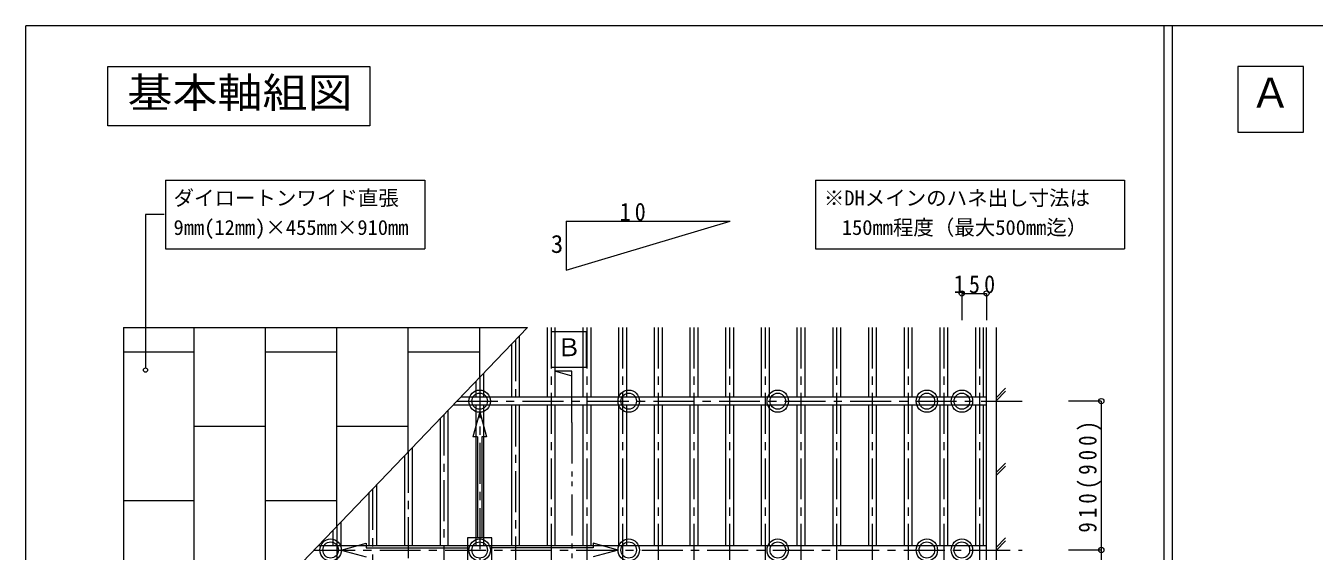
# Model space of a CAD drawing. Units: millimetres on the paper, enlarged 10 times, with parts at other scales. Extents: x -2077 to 2023, y -1433 to 1417.
# Drawn here: x -2077 to -504, y 775 to 1417 of the extents above; entities that cross this region are included whole.
import ezdxf
from ezdxf.enums import TextEntityAlignment as Align

# ---------------------------------------------------------------- set-up
doc = ezdxf.new("R2010")
doc.units = ezdxf.units.MM
doc.header["$LTSCALE"] = 10
doc.linetypes.add('CHAIN1', pattern=[8, 5, -1, 1, -1])
doc.linetypes.add('DOUBLE_CHAIN1', pattern=[8.8, 5, -1, 0.6, -0.6, 0.6, -1])
for name, color, linetype, lineweight in [('0-0_基本', 7, 'Continuous', 9), ('0-1_軸組', 7, 'Continuous', 9), ('0-2_インサート', 7, 'Continuous', 9), ('0-3_文字', 7, 'Continuous', 9), ('0-4_ブレース', 7, 'Continuous', 9), ('0-5_仕上', 7, 'Continuous', 9), ('1-2_文字', 7, 'Continuous', 9), ('F-0_図枠', 7, 'Continuous', 9), ('F-1_レイアウト', 7, 'Continuous', 9)]:
    doc.layers.add(name, color=color, linetype=linetype, lineweight=lineweight)
doc.styles.add('ＭＳ ゴシック', font='')
doc.styles.get('ＭＳ ゴシック').set_extended_font_data('MS Gothic')

msp = doc.modelspace()

# ---------------------------------------------------------------- linework, layer by layer
at = {"layer": '0-0_基本', "color": 4, "linetype": 'CHAIN1'}
for p, q in [((-1436.07, 1048.28), (-1436.07, 118.28)), ((-1392.48, 1048.28), (-1392.48, 118.28)), ((-1348.9, 1048.28), (-1348.9, 118.28)), ((-1305.32, 1048.28), (-1305.32, 118.28)), ((-1261.74, 1048.28), (-1261.74, 118.28)), ((-1218.16, 1048.28), (-1218.16, 118.28)), ((-1174.58, 1048.28), (-1174.58, 118.28)), ((-1131, 1048.28), (-1131, 118.28)), ((-1087.42, 1048.28), (-1087.42, 118.28)), ((-1043.83, 1048.28), (-1043.83, 118.28)), ((-1000.25, 1048.28), (-1000.25, 118.28)), ((-956.67, 1048.28), (-956.67, 118.28)), ((-913.09, 1048.28), (-913.09, 118.28)), ((-1479.65, 1032.78), (-1479.65, 118.28)), ((-1523.23, 987.28), (-1523.23, 118.28)), ((-1551, 958.28), (-860.79, 958.28)), ((-1566.81, 941.78), (-1566.81, 118.28)), ((-1610.39, 896.28), (-1610.39, 118.28)), ((-1653.97, 850.78), (-1653.97, 118.28)), ((-1697.55, 805.28), (-1697.55, 118.28)), ((-1725.33, 776.28), (-860.79, 776.28))]:
    msp.add_line(p, q, dxfattribs=at)
at = {"layer": '0-0_基本'}
for p, q in [((-904.47, 130.28), (-904.47, 1048.28)), ((-892.47, 1048.28), (-892.47, 118.28)), ((-892.47, 962.44), (-881.39, 974.01)), ((-892.47, 958.72), (-881.39, 970.29)), ((-892.47, 870.99), (-881.39, 882.56)), ((-892.47, 867.26), (-881.39, 878.83)), ((-892.47, 779.53), (-881.39, 791.1)), ((-892.47, 775.8), (-881.39, 787.38))]:
    msp.add_line(p, q, dxfattribs=at)
at = {"layer": '0-1_軸組'}
for p, q in [((-1440.85, 1048.28), (-1440.85, 963.28)), ((-1431.28, 1048.28), (-1431.28, 963.28)), ((-1397.27, 1048.28), (-1397.27, 963.28)), ((-1387.69, 1048.28), (-1387.69, 963.28)), ((-1353.69, 1048.28), (-1353.69, 963.28)), ((-1344.11, 1048.28), (-1344.11, 963.28)), ((-1310.11, 1048.28), (-1310.11, 963.28)), ((-1300.53, 1048.28), (-1300.53, 963.28)), ((-1266.53, 1048.28), (-1266.53, 963.28)), ((-1256.95, 1048.28), (-1256.95, 963.28)), ((-1222.95, 1048.28), (-1222.95, 963.28)), ((-1213.37, 1048.28), (-1213.37, 963.28)), ((-1179.37, 1048.28), (-1179.37, 963.28)), ((-1169.79, 1048.28), (-1169.79, 963.28)), ((-1135.79, 1048.28), (-1135.79, 963.28)), ((-1126.21, 1048.28), (-1126.21, 963.28)), ((-1092.2, 1048.28), (-1092.2, 963.28)), ((-1082.63, 1048.28), (-1082.63, 963.28)), ((-1048.62, 1048.28), (-1048.62, 963.28)), ((-1039.04, 1048.28), (-1039.04, 963.28)), ((-1005.04, 1048.28), (-1005.04, 963.28)), ((-995.46, 1048.28), (-995.46, 963.28)), ((-961.46, 1048.28), (-961.46, 963.28)), ((-951.88, 1048.28), (-951.88, 963.28)), ((-917.88, 1048.28), (-917.88, 963.28)), ((-908.3, 1048.28), (-908.3, 963.28)), ((-1484.44, 1027.78), (-1484.44, 963.28)), ((-1474.86, 1037.78), (-1474.86, 963.28)), ((-1518.44, 992.28), (-1518.44, 963.28)), ((-1528.02, 982.28), (-1528.02, 963.28)), ((-904.47, 963.28), (-1546.22, 963.28)), ((-1562.02, 946.78), (-1562.02, 781.28)), ((-904.47, 953.28), (-1555.79, 953.28)), ((-1528.02, 953.28), (-1528.02, 781.28)), ((-1518.44, 953.28), (-1518.44, 781.28)), ((-1484.44, 953.28), (-1484.44, 781.28)), ((-1474.86, 953.28), (-1474.86, 781.28)), ((-1440.85, 953.28), (-1440.85, 781.28)), ((-1431.28, 953.28), (-1431.28, 781.28)), ((-1397.27, 953.28), (-1397.27, 781.28)), ((-1387.69, 953.28), (-1387.69, 781.28)), ((-1353.69, 953.28), (-1353.69, 781.28)), ((-1344.11, 953.28), (-1344.11, 781.28)), ((-1310.11, 953.28), (-1310.11, 781.28)), ((-1300.53, 953.28), (-1300.53, 781.28)), ((-1266.53, 953.28), (-1266.53, 781.28)), ((-1256.95, 953.28), (-1256.95, 781.28)), ((-1222.95, 953.28), (-1222.95, 781.28)), ((-1213.37, 953.28), (-1213.37, 781.28)), ((-1179.37, 953.28), (-1179.37, 781.28)), ((-1169.79, 953.28), (-1169.79, 781.28)), ((-1135.79, 953.28), (-1135.79, 781.28)), ((-1126.21, 953.28), (-1126.21, 781.28)), ((-1092.2, 953.28), (-1092.2, 781.28)), ((-1082.63, 953.28), (-1082.63, 781.28)), ((-1048.62, 953.28), (-1048.62, 781.28)), ((-1039.04, 953.28), (-1039.04, 781.28)), ((-1005.04, 953.28), (-1005.04, 781.28)), ((-995.46, 953.28), (-995.46, 781.28)), ((-961.46, 953.28), (-961.46, 781.28)), ((-951.88, 953.28), (-951.88, 781.28)), ((-917.88, 953.28), (-917.88, 781.28)), ((-908.3, 953.28), (-908.3, 781.28)), ((-1571.6, 936.78), (-1571.6, 781.28)), ((-1605.6, 901.28), (-1605.6, 781.28)), ((-1615.18, 891.28), (-1615.18, 781.28)), ((-1649.18, 855.78), (-1649.18, 781.28)), ((-1658.76, 845.78), (-1658.76, 781.28)), ((-1692.76, 810.28), (-1692.76, 781.28)), ((-1702.34, 800.28), (-1702.34, 781.28)), ((-904.47, 781.28), (-1720.54, 781.28))]:
    msp.add_line(p, q, dxfattribs=at)
at = {"layer": '0-2_インサート'}
for centre, major_axis in [((-1523.23, 958.28), (0, 13.62)), ((-1523.23, 958.28), (0, 9.89)), ((-1341.23, 958.28), (0, 13.62)), ((-1341.23, 958.28), (0, 9.89)), ((-1159.23, 958.28), (0, 13.62)), ((-1159.23, 958.28), (0, 9.89)), ((-977.23, 958.28), (0, 13.62)), ((-977.23, 958.28), (0, 9.89)), ((-934.47, 958.28), (0, 13.62)), ((-934.47, 958.28), (0, 9.89)), ((-1705.23, 776.28), (0, 13.62)), ((-1523.23, 776.28), (0, 13.62)), ((-1341.23, 776.28), (0, 13.62)), ((-1159.23, 776.28), (0, 13.62)), ((-977.23, 776.28), (0, 13.62)), ((-934.47, 776.28), (0, 13.62)), ((-1705.23, 776.28), (0, 9.89)), ((-1523.23, 776.28), (0, 9.89)), ((-1341.23, 776.28), (0, 9.89)), ((-1159.23, 776.28), (0, 9.89)), ((-977.23, 776.28), (0, 9.89)), ((-934.47, 776.28), (0, 9.89))]:
    msp.add_ellipse(centre, major_axis=major_axis, ratio=0.95783, dxfattribs=at)
at = {"layer": '0-3_文字'}
for p, q in [((-1977.43, 1294.98), (-1977.43, 1367.18)), ((-1977.43, 1367.18), (-1657.38, 1367.18)), ((-1977.43, 1294.98), (-1977.43, 1367.18)), ((-1977.43, 1367.18), (-1657.38, 1367.18)), ((-1657.38, 1367.18), (-1657.38, 1294.98)), ((-1657.38, 1367.18), (-1657.38, 1294.98)), ((-1657.38, 1294.98), (-1977.43, 1294.98)), ((-1657.38, 1294.98), (-1977.43, 1294.98)), ((-1907, 1228.46), (-1907, 1144.46)), ((-1113.01, 1228.46), (-1113.01, 1144.46)), ((-1113.01, 1228.46), (-735.99, 1228.46)), ((-735.99, 1228.46), (-735.99, 1144.46)), ((-1417.51, 1178.47), (-1417.51, 1118.47)), ((-1417.51, 1118.47), (-1217.51, 1178.47)), ((-1417.51, 1178.47), (-1217.51, 1178.47)), ((-1907, 1144.46), (-1589.99, 1144.46)), ((-1113.01, 1144.46), (-735.99, 1144.46)), ((-934.47, 1089.95), (-934.47, 1057.35)), ((-934.47, 1089.95), (-904.47, 1089.95)), ((-904.47, 1089.95), (-904.47, 1057.35)), ((-1435.35, 1043.6), (-1393.2, 1043.6)), ((-1435.35, 999.6), (-1435.35, 1043.6)), ((-1393.2, 1043.6), (-1393.2, 999.6)), ((-1393.2, 999.6), (-1435.35, 999.6)), ((-1430.71, 994.87), (-1410.67, 989.27)), ((-1410.67, 994.87), (-1430.71, 994.87)), ((-1410.67, 932.18), (-1410.67, 994.87)), ((-764.21, 958.28), (-804.21, 958.28)), ((-764.21, 958.28), (-764.21, 230.28)), ((-764.21, 776.28), (-804.21, 776.28))]:
    msp.add_line(p, q, dxfattribs=at)
at = {"layer": '0-3_文字', "color": 4, "linetype": 'DOUBLE_CHAIN1'}
msp.add_line((-1410.67, 932.18), (-1410.67, 620.39), dxfattribs=at)
at = {"layer": '0-3_文字'}
for points in [[(-1907, 1228.46), (-1589.99, 1228.46), (-1589.99, 1144.46)], [(-1908.61, 1186.46), (-1931.26, 1186.46), (-1931.26, 998.86)]]:
    msp.add_lwpolyline(points, dxfattribs=at)
for centre in [(-934.47, 1089.95), (-904.47, 1089.95), (-764.21, 958.28), (-764.21, 776.28)]:
    msp.add_circle(centre, 3.19, dxfattribs=at)
msp.add_ellipse((-1931.26, 996.27), major_axis=(0, 2.59), ratio=0.95783, dxfattribs=at)
at = {"layer": '0-4_ブレース'}
for p, q in [((-1523.23, 945.23), (-1531.41, 914.7)), ((-1525.73, 914.7), (-1531.41, 914.7)), ((-1525.73, 914.7), (-1525.73, 791.28)), ((-1520.73, 914.7), (-1520.73, 791.28)), ((-1692.18, 776.28), (-1661.65, 768.1)), ((-1661.65, 778.78), (-1538.23, 778.78)), ((-1384.81, 778.78), (-1508.23, 778.78)), ((-1354.28, 776.28), (-1384.81, 768.1))]:
    msp.add_line(p, q, dxfattribs=at)
for points in [[(-1523.23, 945.23), (-1514.69, 914.7), (-1520.73, 914.7)], [(-1692.18, 776.28), (-1661.65, 784.82), (-1661.65, 778.78)], [(-1354.28, 776.28), (-1384.81, 784.82), (-1384.81, 778.78)]]:
    msp.add_lwpolyline(points, dxfattribs=at)
msp.add_lwpolyline([(-1538.23, 761.28), (-1508.23, 761.28), (-1508.23, 791.28), (-1538.23, 791.28)], close=True, dxfattribs=at)
at = {"layer": '0-5_仕上'}
for p, q in [((-1958.08, 1048.28), (-1464.8, 1048.28)), ((-1871.88, 623.28), (-1871.88, 1048.28)), ((-1784.72, 714.28), (-1784.72, 1048.28)), ((-1697.55, 805.28), (-1697.55, 1048.28)), ((-1610.39, 896.28), (-1610.39, 1048.28)), ((-1523.23, 987.28), (-1523.23, 1048.28)), ((-1871.88, 1018.28), (-1958.08, 1018.28)), ((-1697.55, 1018.28), (-1784.72, 1018.28)), ((-1523.23, 1018.28), (-1610.39, 1018.28)), ((-1784.72, 927.28), (-1871.88, 927.28)), ((-1610.39, 927.28), (-1697.55, 927.28)), ((-1871.88, 836.28), (-1958.08, 836.28)), ((-1697.55, 836.28), (-1784.72, 836.28))]:
    msp.add_line(p, q, dxfattribs=at)
msp.add_lwpolyline([(-1958.08, 1048.28), (-1958.08, 533.28), (-1464.8, 1048.28)], dxfattribs=at)
at = {"layer": '1-2_文字'}
for p, q in [((-597.43, 1367.18), (-597.43, 1287.18)), ((-517.43, 1367.18), (-597.43, 1367.18)), ((-517.43, 1287.18), (-517.43, 1367.18)), ((-597.43, 1287.18), (-517.43, 1287.18))]:
    msp.add_line(p, q, dxfattribs=at)
at = {"layer": 'F-0_図枠'}
for p in [(2022.57, 1417.18), (-2077.43, -1432.82)]:
    msp.add_line(p, (-2077.43, 1417.18), dxfattribs=at)
at = {"layer": 'F-1_レイアウト'}
for p, q in [((-687.43, -1252.82), (-687.43, 1417.18)), ((-677.43, -156.93), (-677.43, 1417.18))]:
    msp.add_line(p, q, dxfattribs=at)

# ---------------------------------------------------------------- texts
at = {"layer": '0-3_文字', "style": 'ＭＳ ゴシック', "width": 1.1}
msp.add_text('基本軸組図', height=36.66, dxfattribs=at).set_placement((-1953.34, 1306.08), align=Align.BOTTOM_LEFT)
msp.add_text('基本軸組図', height=36.66, dxfattribs=at).set_placement((-1953.34, 1306.08), align=Align.BOTTOM_LEFT)
at = {"layer": '0-3_文字', "style": 'ＭＳ ゴシック'}
for s, height, p in [('ダイロートンワイド直張', 18.33, (-1897, 1191.96)), ('※DHメインのハネ出し寸法は', 18.33, (-1103.01, 1191.96)), ('9mm(12mm)×455mm×910mm', 18.33, (-1897, 1155.96)), ('150mm程度（最大500mm迄）', 18.33, (-1081.03, 1155.96)), ('3', 21.99, (-1436.22, 1132.9)), ('Ｂ', 21.99, (-1429.27, 1006.6))]:
    msp.add_text(s, height=height, dxfattribs=at).set_placement(p, align=Align.BOTTOM_LEFT)
at = {"layer": '0-3_文字', "char_height": 21.99, "attachment_point": 7, "style": 'ＭＳ ゴシック'}
for s, insert in [('\\T1.36;\\W0.9;10', (-1352.23, 1178.47)), ('\\T1.38;\\W0.9;150', (-944.47, 1089.95))]:
    msp.add_mtext(s, dxfattribs=dict(at, insert=insert))
at = {"layer": '0-3_文字', "insert": (-764.21, 797.58), "char_height": 21.99, "attachment_point": 7, "rotation": 90, "style": 'ＭＳ ゴシック'}
msp.add_mtext('\\T1.39;\\W0.85;910(900)', dxfattribs=at)
at = {"layer": '1-2_文字', "style": 'ＭＳ ゴシック'}
msp.add_text('Ａ', height=36.66, dxfattribs=at).set_placement((-582.71, 1306.01), align=Align.BOTTOM_LEFT)

doc.saveas('drawing.dxf')
